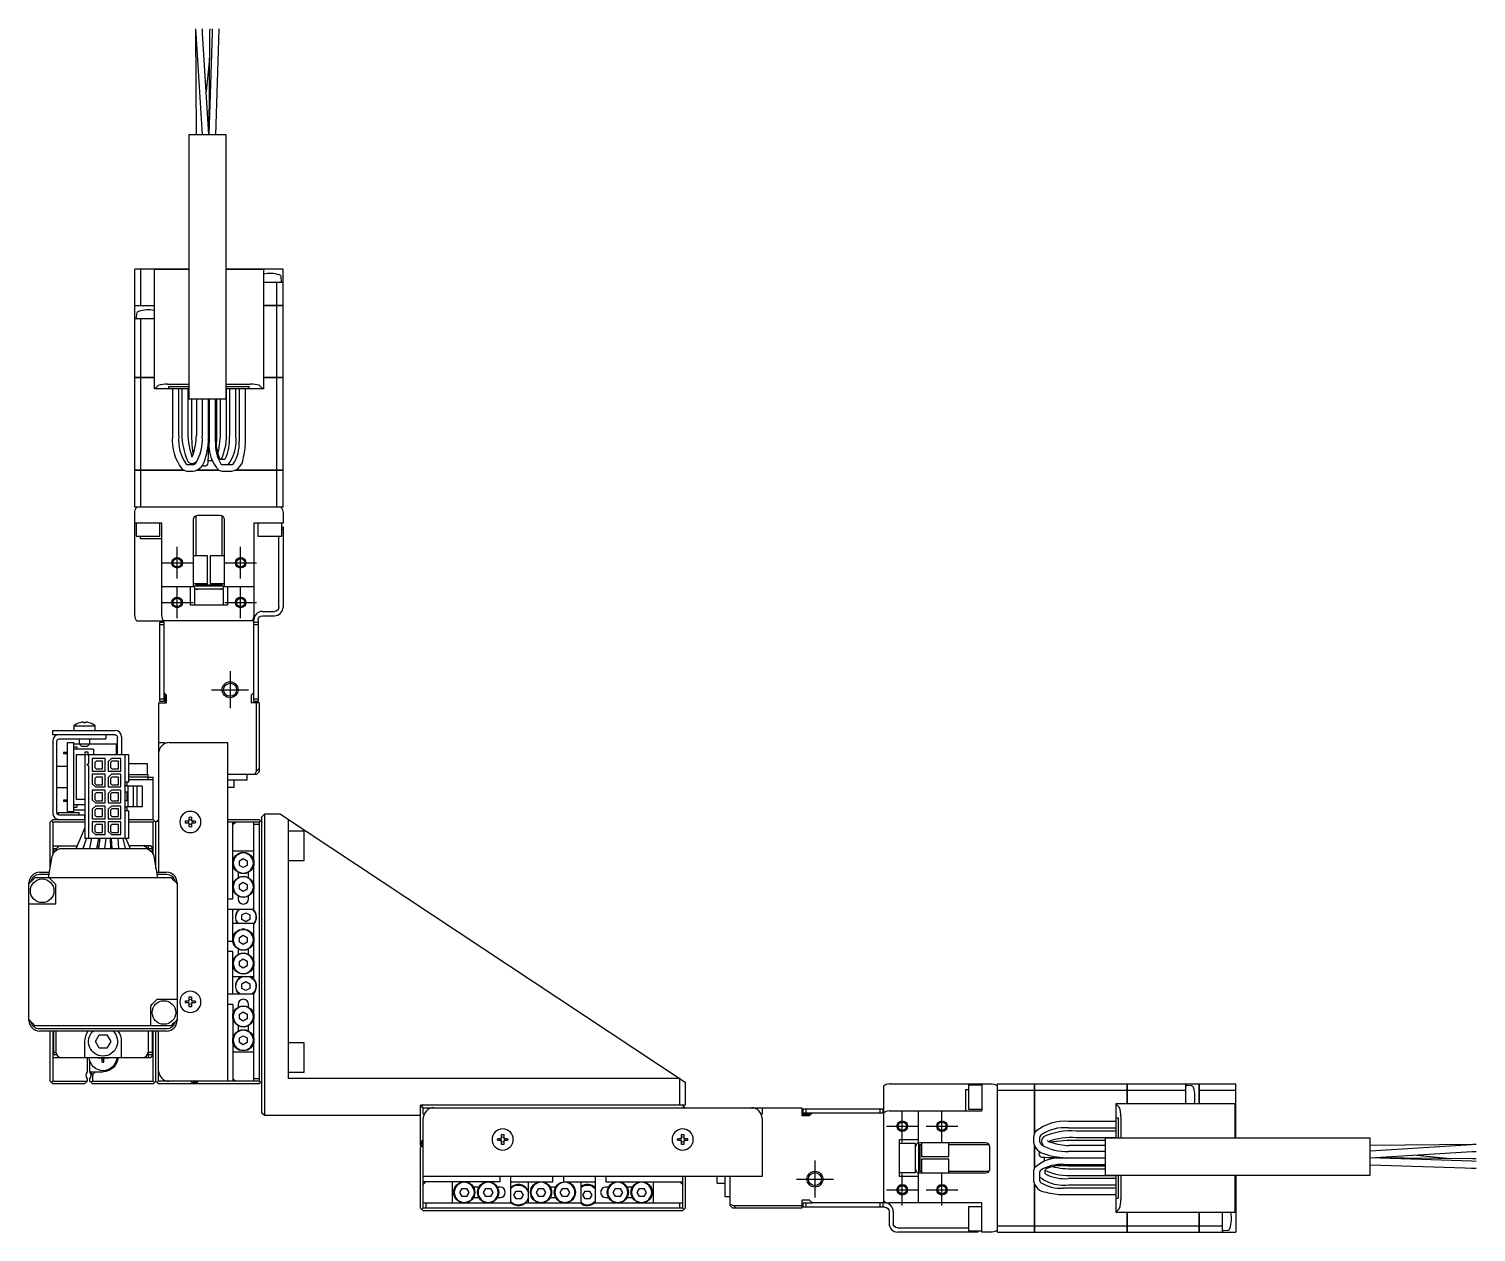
# Model space of a CAD drawing. Extents: x 0 to 1121, y -8 to 892.
# Drawn here: x 0 to 273.4, y 328.4 to 555.8 of the extents above; entities that cross this region are included whole.
import ezdxf

# ---------------------------------------------------------------- set-up
doc = ezdxf.new("R2010")
doc.units = 0
doc.header["$LTSCALE"] = 0.5
doc.linetypes.add('CENTER', pattern=[50.8, 31.75, -6.35, 6.35, -6.35])
for name, color, linetype in [('MSM_CENTER', 1, 'CENTER'), ('MSM_CONTINUOUS', 7, 'CONTINUOUS'), ('MSM_NARROW', 5, 'CONTINUOUS')]:
    doc.layers.add(name, color=color, linetype=linetype)

msp = doc.modelspace()

# ---------------------------------------------------------------- linework, layer by layer
at = {"layer": 'MSM_CENTER'}
for p, q in [((28, 451.95), (28, 457.95)), ((40, 451.95), (40, 457.95)), ((25, 454.95), (31, 454.95)), ((37, 454.95), (43, 454.95)), ((28, 444.45), (28, 450.45)), ((40, 444.45), (40, 450.45)), ((25, 447.45), (31, 447.45)), ((37, 447.45), (43, 447.45)), ((38, 434.45), (38, 427.45)), ((34.5, 430.95), (41.5, 430.95)), ((165, 345.45), (165, 351.45)), ((172.5, 345.45), (172.5, 351.45)), ((162, 348.45), (168, 348.45)), ((169.5, 348.45), (175.5, 348.45)), ((148.5, 341.95), (148.5, 334.95)), ((165, 333.45), (165, 339.45)), ((172.5, 333.45), (172.5, 339.45)), ((145, 338.45), (152, 338.45)), ((162, 336.45), (168, 336.45)), ((169.5, 336.45), (175.5, 336.45))]:
    msp.add_line(p, q, dxfattribs=at)
at = {"layer": 'MSM_CONTINUOUS'}
for p, q in [((31.45, 555.85), (31.45, 555.24)), ((31.45, 555.85), (31.45, 555.52)), ((31.45, 555.52), (31.6, 535.85)), ((31.46, 555.85), (31.5, 554.99)), ((32.8, 555.07), (32.76, 555.85)), ((34, 535.86), (32.8, 555.07)), ((34.14, 555.18), (34, 535.87)), ((34.62, 555.05), (34, 535.85)), ((34.15, 555.85), (34.14, 555.18)), ((34.64, 555.85), (34.62, 555.05)), ((35.3, 535.85), (35.94, 555.73)), ((35.92, 555.01), (35.94, 555.85)), ((35.94, 555.73), (35.95, 555.85)), ((31.5, 554.99), (32.7, 535.85)), ((34.11, 550.33), (33.49, 544)), ((37.23, 535.85), (30.23, 535.85)), ((30.23, 535.85), (30.23, 485.85)), ((37.23, 485.85), (37.23, 535.85)), ((20, 503.56), (20, 510.45)), ((30.23, 510.45), (20, 510.45)), ((21.15, 503.56), (21.15, 510.45)), ((23.7, 487.85), (23.7, 510.35)), ((30.23, 510.35), (23.7, 510.35)), ((48, 510.45), (37.23, 510.45)), ((44.3, 510.35), (37.23, 510.35)), ((44.25, 510.35), (44.25, 510.45)), ((44.3, 510.35), (44.3, 487.85)), ((47.73, 508.16), (47.66, 508.92)), ((48, 503.56), (48, 510.45)), ((48, 507.95), (44.3, 507.95)), ((46.85, 503.56), (46.85, 507.95)), ((20, 503.56), (23.7, 503.56)), ((20, 489.95), (20, 503.55)), ((20, 503.55), (23.7, 503.55)), ((20.01, 503.55), (20.01, 503.56)), ((21.15, 503.55), (21.15, 503.56)), ((44.3, 503.56), (48, 503.56)), ((48, 503.55), (44.3, 503.55)), ((46.84, 503.55), (46.84, 503.56)), ((46.85, 489.95), (46.85, 503.55)), ((47.99, 503.55), (47.99, 503.56)), ((48, 489.95), (48, 503.55)), ((23.7, 501.05), (20, 501.05)), ((20.34, 502.03), (20.27, 501.27)), ((21.15, 489.95), (21.15, 501.05)), ((20, 489.95), (23.7, 489.95)), ((20, 472.45), (20, 489.94)), ((23.7, 489.94), (20, 489.94)), ((20.01, 489.95), (20.01, 489.94)), ((21.15, 489.95), (21.15, 489.94)), ((21.15, 472.45), (21.15, 489.94)), ((44.3, 489.95), (48, 489.95)), ((48, 489.94), (44.3, 489.94)), ((46.84, 489.95), (46.84, 489.94)), ((46.85, 472.45), (46.85, 489.94)), ((47.99, 489.95), (47.99, 489.94)), ((48, 472.45), (48, 489.94)), ((30.23, 487.85), (23.7, 487.85)), ((23.81, 487.85), (24.41, 488.45)), ((26.18, 488.71), (30.23, 488.71)), ((26.4, 488.24), (30.23, 488.24)), ((26.4, 487.85), (26.4, 488.24)), ((27.1, 487.85), (27.1, 478.85)), ((28.3, 478.85), (28.3, 487.85)), ((28.9, 487.85), (28.9, 480.33)), ((30.1, 480.33), (30.1, 487.85)), ((37.23, 488.71), (41.82, 488.71)), ((37.23, 488.24), (41.6, 488.24)), ((44.3, 487.85), (37.23, 487.85)), ((37.3, 479.85), (37.3, 487.85)), ((37.9, 487.85), (37.9, 478.85)), ((39.1, 478.85), (39.1, 487.85)), ((39.7, 487.85), (39.7, 477.85)), ((40.9, 477.85), (40.9, 487.85)), ((41.6, 487.85), (41.6, 488.24)), ((43.59, 488.45), (44.19, 487.85)), ((37.23, 485.85), (30.23, 485.85)), ((30.7, 485.85), (30.7, 480.31)), ((31.65, 485.85), (31.65, 480.4)), ((32.75, 485.85), (32.75, 478.85)), ((33.95, 478.85), (33.95, 485.85)), ((34.05, 485.85), (34.05, 477.85)), ((35.25, 477.85), (35.25, 485.85)), ((35.5, 478.85), (35.5, 485.85)), ((36.1, 485.85), (36.1, 479.85)), ((31.65, 480.43), (31.65, 480.38)), ((35.43, 476.79), (35.5, 478.85)), ((31.02, 473.45), (30.05, 473.45)), ((30.83, 474.97), (30.67, 474.91)), ((31.04, 473.77), (31.08, 473.78)), ((31.08, 473.78), (31.28, 473.86)), ((32.83, 473.41), (33.01, 473.28)), ((33.01, 473.28), (33.21, 473.25)), ((33.87, 474.25), (33.92, 474.25)), ((33.92, 474.25), (34.33, 474.25)), ((34.33, 474.25), (34.36, 474.25)), ((34.36, 474.25), (34.59, 474.3)), ((36.94, 474.45), (36.21, 474.45)), ((38.35, 473.45), (36.6, 473.45)), ((20, 472.45), (29.27, 472.45)), ((20, 465.45), (20, 472.44)), ((29.29, 472.44), (20, 472.44)), ((20.01, 472.45), (20.01, 472.44)), ((21.15, 472.45), (21.15, 472.44)), ((21.15, 465.45), (21.15, 472.44)), ((30.05, 472.25), (31, 472.25)), ((35.9, 472.44), (31.65, 472.44)), ((31.68, 472.45), (35.88, 472.45)), ((36.6, 472.25), (38.35, 472.25)), ((48, 472.44), (38.95, 472.44)), ((38.97, 472.45), (48, 472.45)), ((46.84, 472.45), (46.84, 472.44)), ((46.85, 465.45), (46.85, 472.44)), ((47.99, 472.45), (47.99, 472.44)), ((48, 465.45), (48, 472.44)), ((48, 465.45), (20, 465.45)), ((20, 444.95), (20, 464.45)), ((25.1, 462.45), (20, 462.45)), ((20.25, 462.45), (20.25, 459.95)), ((24.75, 459.95), (24.75, 462.45)), ((25.1, 444.95), (25.1, 462.45)), ((31.1, 450.75), (31.1, 463.15)), ((31.5, 463.84), (31.5, 456.25)), ((31.9, 463.95), (36.1, 463.95)), ((36.5, 456.25), (36.5, 463.84)), ((36.9, 463.15), (36.9, 450.75)), ((42.5, 462.45), (42.5, 444.95)), ((48, 462.45), (42.5, 462.45)), ((43.25, 462.45), (43.25, 459.95)), ((47.75, 459.95), (47.75, 462.45)), ((48, 464.45), (48, 462.45)), ((20.25, 459.95), (24.75, 459.95)), ((21.05, 459.45), (21.05, 459.95)), ((25.1, 459.45), (21.05, 459.45)), ((43.25, 459.95), (47.75, 459.95)), ((47.2, 446.55), (47.2, 459.95)), ((47.75, 461.75), (48, 461.75)), ((48, 461.25), (47.75, 461.25)), ((48, 461.75), (48, 446.55)), ((33.75, 456.25), (31.1, 456.25)), ((33.75, 451.05), (33.75, 456.25)), ((36.9, 456.25), (34.25, 456.25)), ((34.25, 456.25), (34.25, 451.05)), ((25.1, 450.45), (31.13, 450.45)), ((30.5, 446.95), (30.5, 450.45)), ((31.1, 451.05), (33.75, 451.05)), ((36.88, 450.55), (31.12, 450.55)), ((31.13, 450.45), (31.13, 450.54)), ((31.16, 450.45), (31.13, 450.54)), ((36.75, 449.95), (31.25, 449.95)), ((31.25, 449.95), (31.25, 446.95)), ((31.5, 451.05), (31.5, 450.75)), ((31.5, 450.75), (36.5, 450.75)), ((31.5, 450.75), (31.7, 450.55)), ((34.25, 451.05), (36.9, 451.05)), ((36.3, 450.55), (36.5, 450.75)), ((36.5, 450.75), (36.5, 451.05)), ((36.75, 446.95), (36.75, 449.95)), ((36.87, 450.54), (36.85, 450.47)), ((36.87, 450.45), (36.87, 450.54)), ((36.87, 450.45), (42.5, 450.45)), ((37.5, 450.45), (37.5, 446.95)), ((37.5, 446.95), (30.5, 446.95)), ((44.1, 445.75), (46.4, 445.75)), ((20.38, 443.95), (25.48, 443.95)), ((24.7, 443.75), (25.5, 443.75)), ((24.7, 428.75), (24.7, 443.75)), ((25.5, 443.25), (24.7, 443.25)), ((25.5, 443.95), (25.5, 428.75)), ((42.5, 443.95), (25.5, 443.95)), ((42.5, 428.75), (42.5, 444.15)), ((42.5, 443.75), (43.3, 443.75)), ((43.3, 443.25), (42.5, 443.25)), ((43.3, 444.15), (43.3, 428.75)), ((44.1, 444.95), (46.4, 444.95)), ((24.7, 429.25), (25.5, 429.25)), ((25.5, 430.45), (26, 429.95)), ((25.75, 430.2), (25.75, 428.45)), ((26, 428.45), (26, 429.95)), ((42, 429.95), (42.5, 430.45)), ((42, 429.95), (42, 428.45)), ((42.5, 429.25), (43.3, 429.25)), ((24.5, 428.45), (24.5, 396.45)), ((24.5, 428.45), (26, 428.45)), ((25.5, 428.75), (24.7, 428.75)), ((43.5, 428.45), (42, 428.45)), ((43.3, 428.75), (42.5, 428.75)), ((43, 415.56), (43, 428.45)), ((43.5, 428.45), (43.5, 415.45)), ((8.5, 424.15), (12.5, 424.15)), ((8.5, 424.15), (8.5, 423.25)), ((9.61, 424.72), (9.61, 424.72)), ((10.32, 424.72), (10.32, 424.84)), ((10.68, 424.72), (10.32, 424.72)), ((10.68, 424.84), (10.68, 424.72)), ((11.39, 424.72), (11.39, 424.72)), ((12.5, 423.25), (12.5, 424.15)), ((4.5, 422.45), (4.5, 423.25)), ((4.5, 423.25), (16.3, 423.25)), ((16.2, 422.45), (4.5, 422.45)), ((4.5, 421.25), (4.5, 407.65)), ((5.3, 407.65), (5.3, 421.25)), ((5.7, 421.65), (14.5, 421.65)), ((9.5, 421.65), (9.5, 420.75)), ((11.5, 420.75), (11.5, 421.65)), ((14.5, 422.45), (14.5, 421.65)), ((16.7, 418.7), (16.7, 421.95)), ((17.5, 422.05), (17.5, 418.7)), ((6.5, 419.07), (6.5, 418.82)), ((7.3, 419.07), (6.5, 419.07)), ((7.3, 418.82), (6.5, 418.82)), ((7.3, 407.95), (7.3, 420.95)), ((7.3, 420.95), (8.5, 420.95)), ((8.5, 407.95), (8.5, 420.95)), ((8.5, 420.7), (9.55, 420.7)), ((8.5, 420.15), (9.05, 420.15)), ((12.2, 419.7), (8.5, 419.7)), ((9, 418.7), (18.81, 418.7)), ((9, 410.2), (9, 418.7)), ((9.05, 420.15), (9.05, 419.7)), ((9.5, 420.75), (11.5, 420.75)), ((9.5, 420.75), (9.7, 420.55)), ((9.7, 420.55), (10, 420.25)), ((11, 420.25), (10, 420.25)), ((10.53, 418.7), (10.53, 402.85)), ((10.65, 419.2), (11.15, 419.2)), ((10.65, 418.7), (10.65, 419.2)), ((11, 420.25), (11.3, 420.55)), ((11.15, 419.2), (11.15, 418.7)), ((11.24, 418.7), (11.24, 416.92)), ((11.3, 420.55), (11.5, 420.75)), ((11.45, 420.7), (16.5, 420.7)), ((12.2, 419.7), (12.2, 418.7)), ((16.5, 420.7), (16.5, 418.7)), ((18.1, 418.7), (18.1, 402.85)), ((18.81, 418.7), (18.81, 413.5)), ((24.5, 420.95), (25.7, 420.95)), ((26.5, 420.95), (37.5, 420.95)), ((37.5, 420.95), (37.5, 356.95)), ((7.3, 416.45), (5.3, 416.45)), ((11.14, 416.92), (11.24, 416.92)), ((11.24, 416.62), (11.14, 416.62)), ((11.24, 416.62), (11.24, 402.85)), ((11.97, 417.97), (11.97, 415.57)), ((14.37, 417.97), (11.97, 417.97)), ((12.67, 417.45), (12.42, 417.2)), ((12.42, 417.2), (12.42, 416.23)), ((12.42, 416.23), (12.67, 415.98)), ((13.92, 417.45), (12.67, 417.45)), ((12.67, 415.98), (13.92, 415.98)), ((13.92, 415.98), (13.92, 417.45)), ((14.37, 415.57), (14.37, 417.97)), ((15.57, 417.97), (14.97, 417.37)), ((14.97, 417.37), (14.97, 415.57)), ((15.67, 417.45), (15.42, 417.2)), ((15.42, 417.2), (15.42, 416.23)), ((15.42, 416.23), (15.67, 415.98)), ((17.37, 417.97), (15.57, 417.97)), ((16.92, 417.45), (15.67, 417.45)), ((15.67, 415.98), (16.92, 415.98)), ((16.92, 415.98), (16.92, 417.45)), ((17.37, 415.57), (17.37, 417.97)), ((22.4, 416.95), (18.81, 416.95)), ((22.4, 414.95), (22.4, 416.95)), ((43, 415.56), (43.5, 416.06)), ((11.97, 415.57), (14.37, 415.57)), ((11.97, 414.97), (11.97, 413.17)), ((14.37, 414.97), (11.97, 414.97)), ((11.97, 413.17), (12.57, 412.57)), ((12.67, 414.45), (12.42, 414.2)), ((12.42, 414.2), (12.42, 413.23)), ((12.42, 413.23), (12.67, 412.98)), ((13.92, 414.45), (12.67, 414.45)), ((12.67, 412.98), (13.92, 412.98)), ((13.92, 412.98), (13.92, 414.45)), ((14.37, 412.57), (14.37, 414.97)), ((14.97, 415.57), (17.37, 415.57)), ((15.57, 414.97), (14.97, 414.37)), ((14.97, 414.37), (14.97, 412.57)), ((15.67, 414.45), (15.42, 414.2)), ((15.42, 414.2), (15.42, 413.23)), ((15.42, 413.23), (15.67, 412.98)), ((17.37, 414.97), (15.57, 414.97)), ((16.92, 414.45), (15.67, 414.45)), ((15.67, 412.98), (16.92, 412.98)), ((16.92, 412.98), (16.92, 414.45)), ((17.37, 412.57), (17.37, 414.97)), ((18.81, 413.5), (18.1, 413.5)), ((18.5, 413.5), (18.5, 412.7)), ((18.5, 413.45), (18.55, 413.5)), ((18.81, 414.95), (22.5, 414.95)), ((22.5, 414.45), (18.81, 414.45)), ((18.81, 413.76), (19, 413.95)), ((23.5, 413.95), (18.81, 413.95)), ((22.5, 413.95), (22.5, 414.95)), ((22.5, 414.45), (23.5, 414.45)), ((23.5, 406.45), (23.5, 414.45)), ((43, 414.95), (37.5, 414.95)), ((37.5, 413.95), (41.25, 413.95)), ((38.75, 412.45), (38.75, 413.95)), ((41.25, 413.95), (41.25, 414.95)), ((42.69, 414.95), (43, 415.56)), ((43.5, 415.45), (43, 414.95)), ((5.3, 412.45), (7.3, 412.45)), ((10.53, 410.2), (9, 410.2)), ((14.37, 411.97), (11.97, 411.97)), ((11.97, 411.97), (11.97, 410.17)), ((11.97, 410.17), (12.57, 409.57)), ((12.67, 411.45), (12.42, 411.2)), ((12.42, 411.2), (12.42, 410.23)), ((12.42, 410.23), (12.67, 409.98)), ((12.57, 412.57), (14.37, 412.57)), ((13.92, 411.45), (12.67, 411.45)), ((13.92, 409.98), (13.92, 411.45)), ((14.37, 409.57), (14.37, 411.97)), ((14.97, 412.57), (17.37, 412.57)), ((15.57, 411.97), (14.97, 411.37)), ((14.97, 411.37), (14.97, 409.57)), ((15.67, 411.45), (15.42, 411.2)), ((15.42, 411.2), (15.42, 410.23)), ((15.42, 410.23), (15.67, 409.98)), ((17.37, 411.97), (15.57, 411.97)), ((16.92, 411.45), (15.67, 411.45)), ((16.92, 409.98), (16.92, 411.45)), ((17.37, 409.57), (17.37, 411.97)), ((18.66, 411.59), (18.1, 411.59)), ((21.38, 412.7), (18.35, 412.7)), ((18.5, 411.59), (18.5, 409.94)), ((18.66, 412.7), (18.66, 408.84)), ((19.66, 412.7), (19.66, 408.84)), ((20.36, 412.7), (20.36, 408.84)), ((21.38, 412.7), (21.38, 408.84)), ((38.75, 412.45), (37.5, 412.45)), ((5.5, 407.75), (9.5, 407.75)), ((5.5, 407.75), (5.5, 407.3)), ((7.3, 410.07), (6.5, 410.07)), ((6.5, 410.07), (6.5, 409.82)), ((7.3, 409.82), (6.5, 409.82)), ((7.3, 407.95), (8.5, 407.95)), ((10.53, 409.2), (8.5, 409.2)), ((8.5, 408.74), (9.05, 408.74)), ((10.53, 408.2), (8.5, 408.2)), ((9.05, 409.2), (9.05, 408.74)), ((9.5, 407.25), (9.5, 407.75)), ((11.97, 408.37), (12.57, 408.97)), ((11.97, 408.37), (11.97, 406.57)), ((12.67, 408.45), (12.42, 408.2)), ((12.42, 408.2), (12.42, 407.23)), ((12.57, 409.57), (14.37, 409.57)), ((14.37, 408.97), (12.57, 408.97)), ((12.67, 409.98), (13.92, 409.98)), ((13.92, 408.45), (12.67, 408.45)), ((13.92, 406.98), (13.92, 408.45)), ((14.37, 406.57), (14.37, 408.97)), ((14.97, 409.57), (17.37, 409.57)), ((15.57, 408.97), (14.97, 408.37)), ((14.97, 408.37), (14.97, 406.57)), ((15.67, 408.45), (15.42, 408.2)), ((15.42, 408.2), (15.42, 407.23)), ((17.37, 408.97), (15.57, 408.97)), ((15.67, 409.98), (16.92, 409.98)), ((16.92, 408.45), (15.67, 408.45)), ((16.92, 406.98), (16.92, 408.45)), ((17.37, 406.57), (17.37, 408.97)), ((18.66, 409.94), (18.1, 409.94)), ((18.81, 408.04), (18.1, 408.04)), ((21.38, 408.84), (18.35, 408.84)), ((18.5, 408.84), (18.5, 408.04)), ((18.81, 408.04), (18.81, 402.85)), ((44, 406.95), (44.5, 407.45)), ((44.5, 407.45), (44.5, 350.45)), ((47.5, 407.45), (44.5, 407.45)), ((47.5, 407.45), (124, 356.81)), ((4, 405.95), (4.5, 406.45)), ((4, 397.15), (4, 405.95)), ((4.25, 406.2), (4.5, 405.95)), ((4.5, 406.45), (10.5, 406.45)), ((10.53, 405.95), (4.5, 405.95)), ((4.5, 405.95), (4.5, 399.79)), ((10.5, 407.25), (5.7, 407.25)), ((8.9, 400.95), (10.53, 404.8)), ((10.5, 407.25), (10.5, 406.45)), ((10.5, 406.45), (10.53, 406.42)), ((11.97, 406.57), (14.37, 406.57)), ((14.37, 405.97), (11.97, 405.97)), ((11.97, 405.97), (11.97, 404.17)), ((12.42, 407.23), (12.67, 406.98)), ((12.67, 405.45), (12.42, 405.2)), ((12.42, 405.2), (12.42, 404.23)), ((12.67, 406.98), (13.92, 406.98)), ((13.92, 405.45), (12.67, 405.45)), ((13.92, 403.98), (13.92, 405.45)), ((14.37, 403.57), (14.37, 405.97)), ((14.97, 406.57), (17.37, 406.57)), ((14.97, 405.97), (14.97, 404.17)), ((17.37, 405.97), (14.97, 405.97)), ((15.42, 407.23), (15.67, 406.98)), ((15.67, 405.45), (15.42, 405.2)), ((15.42, 405.2), (15.42, 404.23)), ((15.67, 406.98), (16.92, 406.98)), ((16.92, 405.45), (15.67, 405.45)), ((16.92, 403.98), (16.92, 405.45)), ((17.37, 403.57), (17.37, 405.97)), ((18.81, 406.45), (23.5, 406.45)), ((23.5, 405.95), (18.81, 405.95)), ((24, 405.95), (23.5, 406.45)), ((23.5, 405.95), (23.75, 406.2)), ((23.5, 399.79), (23.5, 405.95)), ((24.25, 406.2), (24, 405.95)), ((24, 397.15), (24, 405.95)), ((24.5, 406.45), (24.25, 406.2)), ((24.5, 405.95), (24.25, 406.2)), ((29.57, 406.15), (30.3, 406.15)), ((30.3, 405.75), (29.57, 405.75)), ((30.3, 406.15), (30.3, 406.88)), ((30.3, 405.02), (30.3, 405.75)), ((30.7, 406.88), (30.7, 406.15)), ((30.7, 406.15), (31.43, 406.15)), ((31.43, 405.75), (30.7, 405.75)), ((30.7, 405.75), (30.7, 405.02)), ((37.5, 406.45), (43.5, 406.45)), ((43.5, 405.95), (37.5, 405.95)), ((38.5, 405.45), (39, 405.95)), ((38.5, 391.45), (38.5, 405.95)), ((42.5, 389.27), (42.5, 405.95)), ((43.5, 405.45), (42.5, 405.45)), ((44, 405.95), (43.5, 406.45)), ((43.5, 405.95), (43.75, 406.2)), ((43.5, 405.95), (43.5, 356.95)), ((44, 350.95), (44, 406.95)), ((49, 406.45), (49, 357.45)), ((10.27, 400.95), (10.88, 402.85)), ((18.81, 402.85), (10.53, 402.85)), ((11.52, 400.95), (11.89, 402.87)), ((11.97, 404.17), (12.57, 403.57)), ((12.42, 404.23), (12.67, 403.98)), ((12.57, 403.57), (14.37, 403.57)), ((12.67, 403.98), (13.92, 403.98)), ((13.11, 402.85), (12.74, 400.95)), ((13.4, 402.85), (13.12, 400.95)), ((14.34, 400.95), (14.61, 402.85)), ((15.57, 403.57), (14.97, 404.17)), ((15.37, 402.85), (15.41, 400.95)), ((15.42, 404.23), (15.67, 403.98)), ((15.57, 403.57), (17.37, 403.57)), ((15.73, 400.95), (15.57, 402.85)), ((15.67, 403.98), (16.92, 403.98)), ((16.78, 402.85), (16.94, 400.95)), ((17.75, 402.85), (18.17, 400.95)), ((18.3, 402.85), (19.1, 400.95)), ((52, 404.2), (49, 404.2)), ((52, 398.7), (52, 404.2)), ((3.7, 395.45), (4.41, 399.46)), ((4.5, 401.45), (9.11, 401.45)), ((4.7, 400.17), (4.7, 400.95)), ((4.7, 400.95), (5.23, 400.95)), ((4.94, 400.45), (4.7, 400.45)), ((5.5, 401.45), (5.5, 401.25)), ((6.18, 400.95), (21.82, 400.95)), ((10.21, 400.96), (10.47, 401.58)), ((10.43, 401.45), (10.41, 401.45)), ((12.84, 401.45), (13.2, 401.45)), ((13, 401.49), (13.2, 401.49)), ((13, 401.49), (13, 401.45)), ((15.4, 401.45), (15.69, 401.45)), ((23, 401.45), (18.89, 401.45)), ((22.5, 401.45), (22.5, 400.81)), ((22.5, 400.95), (23.3, 400.95)), ((23.5, 400.95), (23, 401.45)), ((23.3, 400.45), (23.06, 400.45)), ((23.3, 400.95), (23.3, 400.17)), ((23.59, 399.46), (24.3, 395.45)), ((42.5, 400.45), (38.5, 400.45)), ((2, 396.45), (3.88, 396.45)), ((24.12, 396.45), (26, 396.45)), ((39.5, 396.47), (39.5, 395.43)), ((39.75, 398.63), (40.5, 399.06)), ((39.75, 397.76), (39.75, 398.63)), ((40.5, 397.33), (39.75, 397.76)), ((40.5, 399.06), (41.25, 398.63)), ((41.25, 397.76), (40.5, 397.33)), ((41.25, 398.63), (41.25, 397.76)), ((41.5, 395.43), (41.5, 396.47)), ((49, 398.7), (52, 398.7)), ((0, 368.45), (0, 394.45)), ((1.15, 395.45), (26.85, 395.45)), ((2, 396.07), (3.81, 396.07)), ((5, 394.2), (5, 390.45)), ((24.19, 396.07), (26, 396.07)), ((28, 394.45), (28, 368.45)), ((39.75, 394.13), (40.5, 394.56)), ((39.75, 393.26), (39.75, 394.13)), ((40.5, 394.56), (41.25, 394.13)), ((41.25, 394.13), (41.25, 393.26)), ((37.5, 391.45), (38.5, 391.45)), ((39.5, 391.97), (39.5, 391.45)), ((40.5, 392.83), (39.75, 393.26)), ((41.25, 393.26), (40.5, 392.83)), ((41.5, 391.45), (41.5, 391.97)), ((5, 390.45), (0, 390.45)), ((37.5, 389.45), (42.5, 389.45)), ((38.5, 383.45), (38.5, 389.45)), ((40.25, 388.38), (41, 388.81)), ((40.25, 387.51), (40.25, 388.38)), ((41, 388.81), (41.75, 388.38)), ((41.75, 388.38), (41.75, 387.51)), ((42.5, 386.75), (38.5, 386.75)), ((41, 387.08), (40.25, 387.51)), ((41.75, 387.51), (41, 387.08)), ((42.5, 376.27), (42.5, 386.75)), ((37.5, 383.45), (38.5, 383.45)), ((39.75, 384.13), (40.5, 384.56)), ((39.75, 383.26), (39.75, 384.13)), ((40.5, 382.83), (39.75, 383.26)), ((40.5, 384.56), (41.25, 384.13)), ((41.25, 383.26), (40.5, 382.83)), ((41.25, 384.13), (41.25, 383.26)), ((38.5, 381.45), (37.5, 381.45)), ((38.5, 373.45), (38.5, 381.45)), ((39.5, 381.97), (39.5, 380.93)), ((39.75, 379.63), (40.5, 380.06)), ((40.5, 380.06), (41.25, 379.63)), ((41.5, 380.93), (41.5, 381.97)), ((39.75, 378.76), (39.75, 379.63)), ((40.5, 378.33), (39.75, 378.76)), ((41.25, 378.76), (40.5, 378.33)), ((41.25, 379.63), (41.25, 378.76)), ((38.5, 376.75), (42.5, 376.75)), ((40.25, 375.38), (41, 375.81)), ((40.25, 374.51), (40.25, 375.38)), ((41, 375.81), (41.75, 375.38)), ((41.75, 375.38), (41.75, 374.51)), ((24.25, 372.45), (28, 372.45)), ((29.57, 372.15), (30.3, 372.15)), ((30.3, 372.15), (30.3, 372.88)), ((30.7, 372.88), (30.7, 372.15)), ((30.7, 372.15), (31.43, 372.15)), ((37.5, 373.45), (42.5, 373.45)), ((41, 374.08), (40.25, 374.51)), ((41.75, 374.51), (41, 374.08)), ((42.5, 356.95), (42.5, 373.62)), ((23, 367.45), (23, 371.2)), ((30.3, 371.75), (29.57, 371.75)), ((30.3, 371.02), (30.3, 371.75)), ((30.7, 371.75), (30.7, 371.02)), ((31.43, 371.75), (30.7, 371.75)), ((38.5, 371.45), (37.5, 371.45)), ((38.5, 371.45), (38.5, 356.95)), ((39.5, 371.45), (39.5, 370.93)), ((39.75, 369.63), (40.5, 370.06)), ((39.75, 368.76), (39.75, 369.63)), ((40.5, 370.06), (41.25, 369.63)), ((41.25, 369.63), (41.25, 368.76)), ((41.5, 370.93), (41.5, 371.45)), ((26.85, 367.45), (1.15, 367.45)), ((26, 366.83), (2, 366.83)), ((26, 366.45), (2, 366.45)), ((4, 356.95), (4, 366.45)), ((4.5, 366.45), (4.5, 356.95)), ((4.7, 361.95), (4.7, 366.45)), ((5.1, 366.45), (5.1, 362.45)), ((22.5, 366.45), (22.5, 362.45)), ((23.3, 366.45), (23.3, 361.95)), ((23.5, 356.95), (23.5, 366.45)), ((24, 356.95), (24, 366.45)), ((24.5, 356.95), (24.5, 366.45)), ((39.5, 367.47), (39.5, 366.43)), ((40.5, 368.33), (39.75, 368.76)), ((41.25, 368.76), (40.5, 368.33)), ((41.5, 366.43), (41.5, 367.47)), ((10.5, 364.45), (10.5, 361.45)), ((12.56, 364.45), (13.28, 365.7)), ((13.28, 363.2), (12.56, 364.45)), ((13.28, 365.7), (14.72, 365.7)), ((14.72, 365.7), (15.44, 364.45)), ((15.44, 364.45), (14.72, 363.2)), ((17.5, 361.45), (17.5, 364.45)), ((39.75, 365.13), (40.5, 365.56)), ((39.75, 364.26), (39.75, 365.13)), ((40.5, 363.83), (39.75, 364.26)), ((40.5, 365.56), (41.25, 365.13)), ((41.25, 364.26), (40.5, 363.83)), ((41.25, 365.13), (41.25, 364.26)), ((52, 364.2), (49, 364.2)), ((52, 358.7), (52, 364.2)), ((4.5, 361.45), (23, 361.45)), ((4.7, 362.45), (5.1, 362.45)), ((5.23, 361.95), (4.7, 361.95)), ((5.5, 361.65), (5.5, 361.45)), ((11, 361.45), (11, 358.71)), ((13, 361.45), (13, 361.4)), ((13, 361.4), (13.8, 361.4)), ((14.72, 363.2), (13.28, 363.2)), ((13.53, 361.4), (13.54, 361.45)), ((13.86, 360.55), (13.86, 361.34)), ((13.86, 361.08), (14.15, 361.08)), ((14.15, 360.55), (14.15, 361.34)), ((14.21, 361.4), (15, 361.4)), ((14.47, 361.4), (14.46, 361.45)), ((15, 361.45), (15, 361.4)), ((22.5, 362.45), (23.3, 362.45)), ((22.5, 362.45), (22.5, 361.45)), ((23.3, 361.95), (22.5, 361.95)), ((23, 361.45), (23.5, 361.95)), ((42.5, 362.45), (38.5, 362.45)), ((11.5, 358.71), (11.5, 360.83)), ((11.5, 358.75), (14, 358.75)), ((11.58, 358.75), (12, 358.15)), ((12, 358.15), (12.6, 358.75)), ((13.86, 360.55), (14.15, 360.55)), ((49, 358.7), (52, 358.7)), ((4.25, 356.7), (4, 356.95)), ((4.5, 356.95), (4.25, 356.7)), ((4.5, 356.45), (4.25, 356.7)), ((4.5, 356.95), (11, 356.95)), ((10.5, 356.45), (4.5, 356.45)), ((11, 356.95), (10.5, 356.45)), ((11, 357.39), (11, 356.95)), ((11.5, 356.95), (11.5, 357.39)), ((11.75, 356.7), (11.5, 356.95)), ((12, 356.95), (11.75, 356.7)), ((11.75, 356.7), (12, 356.45)), ((12, 358.15), (12, 356.95)), ((12, 356.95), (23.5, 356.95)), ((23.5, 356.45), (12, 356.45)), ((23.75, 356.7), (23.5, 356.95)), ((23.5, 356.45), (24, 356.95)), ((24, 356.95), (24.25, 356.7)), ((24.25, 356.7), (24.5, 356.95)), ((24.25, 356.7), (24.5, 356.45)), ((43.5, 356.95), (24.5, 356.95)), ((31.7, 356.45), (24.5, 356.45)), ((30.5, 356.95), (31, 356.45)), ((31, 356.95), (31, 356.45)), ((31.2, 356.45), (31.2, 356.95)), ((31.4, 356.95), (31.4, 356.85)), ((31.5, 356.95), (32, 356.45)), ((31.8, 356.55), (31.7, 356.45)), ((31.9, 356.55), (31.7, 356.55)), ((32, 356.95), (31.75, 356.7)), ((43.5, 356.45), (32, 356.45)), ((39, 356.95), (38.5, 357.45)), ((42.5, 357.45), (43.5, 357.45)), ((43.75, 356.7), (43.5, 356.95)), ((43.5, 356.45), (44, 356.95)), ((123.04, 357.45), (49, 357.45)), ((123, 352.45), (123, 357.45)), ((124, 356.81), (124, 352.45)), ((161.5, 350.97), (161.5, 356.07)), ((162.5, 356.45), (182, 356.45)), ((177.5, 356.2), (177.5, 351.7)), ((180, 356.2), (177.5, 356.2)), ((180, 356.45), (180, 351.35)), ((183, 356.45), (189.99, 356.45)), ((183, 328.45), (183, 356.45)), ((189.99, 347.16), (189.99, 356.45)), ((190, 356.44), (189.99, 356.44)), ((190, 356.45), (207.49, 356.45)), ((190, 356.45), (190, 347.17)), ((207.49, 352.75), (207.49, 356.45)), ((207.5, 356.44), (207.49, 356.44)), ((207.5, 356.45), (207.5, 352.75)), ((207.5, 356.45), (221.1, 356.45)), ((218.6, 352.75), (218.6, 356.45)), ((219.59, 356.11), (218.82, 356.18)), ((221.1, 352.75), (221.1, 356.45)), ((221.1, 356.44), (221.11, 356.44)), ((221.11, 356.45), (221.11, 352.75)), ((221.11, 356.45), (228, 356.45)), ((228, 346.21), (228, 356.45)), ((177, 355.39), (177.5, 355.39)), ((177, 351.35), (177, 355.39)), ((183, 355.29), (189.99, 355.29)), ((190, 355.3), (189.99, 355.3)), ((190, 355.29), (207.49, 355.29)), ((205.4, 352.75), (227.9, 352.75)), ((205.4, 346.21), (205.4, 352.75)), ((207.5, 355.3), (207.49, 355.3)), ((207.5, 355.29), (218.6, 355.29)), ((221.1, 355.3), (221.11, 355.3)), ((221.11, 355.29), (228, 355.29)), ((227.9, 346.21), (227.9, 352.75)), ((44.5, 350.45), (44, 350.95)), ((74, 350.45), (44.5, 350.45)), ((74, 344.75), (74, 352.45)), ((124, 352.45), (74, 352.45)), ((74.25, 352.2), (74, 351.95)), ((74.5, 352.45), (74.25, 352.2)), ((74.25, 352.2), (74.5, 351.95)), ((74.5, 351.95), (146, 351.95)), ((74.5, 350.75), (74.5, 351.95)), ((124, 351.95), (123.5, 352.45)), ((123.5, 351.95), (123.75, 352.2)), ((138.5, 351.95), (138.5, 350.75)), ((146, 351.95), (146, 350.45)), ((147.75, 350.7), (146, 350.7)), ((146, 350.45), (147.5, 350.45)), ((146.3, 350.95), (146.3, 351.75)), ((146.3, 351.75), (161.3, 351.75)), ((161.5, 350.95), (146.3, 350.95)), ((146.8, 351.75), (146.8, 350.95)), ((148, 350.95), (147.5, 350.45)), ((160.8, 350.95), (160.8, 351.75)), ((161.3, 351.75), (161.3, 350.95)), ((161.5, 333.95), (161.5, 350.95)), ((162.5, 351.35), (180, 351.35)), ((168, 351.35), (168, 345.32)), ((177.5, 351.7), (180, 351.7)), ((205.4, 352.64), (206, 352.04)), ((205.4, 350.05), (205.79, 350.05)), ((205.79, 350.05), (205.79, 346.21)), ((206.26, 350.27), (206.26, 346.21)), ((74.5, 332.95), (74.5, 349.95)), ((138.5, 349.95), (138.5, 338.95)), ((205.4, 349.35), (196.4, 349.35)), ((196.4, 348.15), (205.4, 348.15)), ((205.4, 347.55), (197.88, 347.55)), ((74.5, 345.95), (74, 345.45)), ((74.5, 345.45), (74, 345.45)), ((74, 345.25), (74.5, 345.25)), ((74.1, 344.65), (74, 344.75)), ((74.25, 344.7), (74, 344.45)), ((74.1, 344.55), (74.1, 344.75)), ((74.5, 344.95), (74.25, 344.7)), ((74.5, 344.45), (74.25, 344.7)), ((74.5, 345.05), (74.4, 345.05)), ((88.57, 346.15), (89.3, 346.15)), ((89.3, 345.75), (88.57, 345.75)), ((89.3, 346.15), (89.3, 346.88)), ((89.3, 345.02), (89.3, 345.75)), ((89.7, 346.88), (89.7, 346.15)), ((89.7, 346.15), (90.43, 346.15)), ((89.7, 345.75), (89.7, 345.02)), ((90.43, 345.75), (89.7, 345.75)), ((122.57, 346.15), (123.3, 346.15)), ((123.3, 345.75), (122.57, 345.75)), ((123.3, 346.15), (123.3, 346.88)), ((123.3, 345.02), (123.3, 345.75)), ((123.7, 346.88), (123.7, 346.15)), ((123.7, 346.15), (124.43, 346.15)), ((123.7, 345.75), (123.7, 345.02)), ((124.43, 345.75), (123.7, 345.75)), ((164.5, 345.95), (168, 345.95)), ((164.5, 338.95), (164.5, 345.95)), ((167.5, 345.2), (164.5, 345.2)), ((167.5, 339.7), (167.5, 345.2)), ((168, 345.32), (168.09, 345.32)), ((168.01, 345.29), (168.09, 345.32)), ((168.1, 339.57), (168.1, 345.32)), ((168.3, 344.95), (168.1, 344.75)), ((168.3, 345.35), (180.7, 345.35)), ((168.3, 344.95), (168.3, 339.95)), ((168.6, 344.95), (168.3, 344.95)), ((168.6, 345.35), (168.6, 342.7)), ((173.8, 342.7), (173.8, 345.35)), ((181.39, 344.95), (173.8, 344.95)), ((181.5, 344.55), (181.5, 340.35)), ((189.8, 346.4), (189.8, 345.44)), ((189.99, 340.55), (189.99, 344.8)), ((190, 344.77), (190, 340.57)), ((191, 345.43), (191, 346.4)), ((191.32, 345.41), (191.34, 345.37)), ((191.34, 345.37), (191.41, 345.17)), ((192.52, 345.62), (192.46, 345.78)), ((203.4, 345.75), (197.86, 345.75)), ((197.88, 346.35), (205.4, 346.35)), ((197.98, 344.79), (197.94, 344.79)), ((203.4, 344.79), (197.95, 344.79)), ((203.4, 339.21), (203.4, 346.21)), ((253.4, 346.21), (203.4, 346.21)), ((253.4, 339.21), (253.4, 346.21)), ((273.07, 345), (253.4, 344.84)), ((272.54, 344.95), (253.4, 343.75)), ((273.4, 344.99), (272.54, 344.95)), ((273.4, 345), (272.79, 344.99)), ((273.4, 345), (273.07, 345)), ((74, 332.95), (74, 344.45)), ((168.6, 342.7), (173.8, 342.7)), ((168.6, 342.2), (168.6, 339.55)), ((173.8, 342.2), (168.6, 342.2)), ((173.8, 339.55), (173.8, 342.2)), ((190.84, 343.44), (190.8, 343.24)), ((190.96, 343.62), (190.84, 343.44)), ((191.8, 342.58), (191.8, 342.52)), ((191.8, 342.52), (191.8, 342.12)), ((191.8, 342.12), (191.8, 342.09)), ((191.8, 342.09), (191.85, 341.86)), ((203.4, 342.4), (195.4, 342.4)), ((203.4, 343.7), (196.4, 343.7)), ((196.4, 342.5), (203.4, 342.5)), ((272.61, 341.83), (253.4, 342.45)), ((253.42, 342.45), (272.62, 343.65)), ((272.73, 342.3), (253.42, 342.45)), ((267.88, 342.34), (261.55, 342.96)), ((273.4, 341.81), (272.61, 341.83)), ((272.62, 343.65), (273.4, 343.69)), ((273.4, 342.3), (272.73, 342.3)), ((164.5, 339.7), (167.5, 339.7)), ((168, 339.58), (168, 333.95)), ((168, 339.58), (168.09, 339.58)), ((168.09, 339.58), (168.01, 339.6)), ((168.1, 340.15), (168.3, 339.95)), ((168.3, 339.95), (168.6, 339.95)), ((180.7, 339.55), (168.3, 339.55)), ((173.8, 339.95), (181.39, 339.95)), ((189.8, 339.84), (189.8, 338.1)), ((191, 338.1), (191, 339.84)), ((192, 339.5), (192, 340.24)), ((194.34, 341.02), (196.4, 340.95)), ((195.4, 341.2), (203.4, 341.2)), ((196.4, 340.95), (203.4, 340.95)), ((203.4, 340.35), (197.4, 340.35)), ((197.4, 339.15), (205.4, 339.15)), ((203.4, 339.21), (253.4, 339.21)), ((205.4, 332.15), (205.4, 339.21)), ((205.79, 339.21), (205.79, 334.85)), ((206.26, 339.21), (206.26, 334.63)), ((227.9, 332.15), (227.9, 339.21)), ((228, 339.21), (228, 328.45)), ((253.4, 341.15), (273.28, 340.5)), ((272.56, 340.53), (273.4, 340.51)), ((273.28, 340.5), (273.4, 340.5)), ((138.5, 338.95), (74.5, 338.95)), ((74.5, 337.45), (75, 337.95)), ((89, 337.95), (74.5, 337.95)), ((80, 333.95), (80, 337.95)), ((81.38, 335.95), (81.82, 336.7)), ((81.82, 336.7), (82.68, 336.7)), ((82.68, 336.7), (83.12, 335.95)), ((85.02, 336.95), (83.98, 336.95)), ((85.88, 335.95), (86.32, 336.7)), ((86.32, 336.7), (87.18, 336.7)), ((87.18, 336.7), (87.62, 335.95)), ((89, 336.95), (88.48, 336.95)), ((89, 337.95), (89, 338.95)), ((91, 338.95), (91, 333.95)), ((91, 337.95), (99, 337.95)), ((94.3, 337.95), (94.3, 333.95)), ((95.88, 335.95), (96.32, 336.7)), ((96.32, 336.7), (97.18, 336.7)), ((97.18, 336.7), (97.62, 335.95)), ((99.52, 336.95), (98.48, 336.95)), ((99, 337.95), (99, 338.95)), ((100.38, 335.95), (100.82, 336.7)), ((100.82, 336.7), (101.68, 336.7)), ((101, 338.95), (101, 337.95)), ((101, 337.95), (107, 337.95)), ((101.68, 336.7), (102.12, 335.95)), ((104.3, 333.95), (104.3, 337.95)), ((107, 338.95), (107, 333.95)), ((109, 338.95), (109, 337.95)), ((109, 337.95), (123.5, 337.95)), ((109.52, 336.95), (109, 336.95)), ((110.38, 335.95), (110.82, 336.7)), ((110.82, 336.7), (111.68, 336.7)), ((111.68, 336.7), (112.12, 335.95)), ((114.02, 336.95), (112.98, 336.95)), ((114.88, 335.95), (115.32, 336.7)), ((115.32, 336.7), (116.18, 336.7)), ((116.18, 336.7), (116.62, 335.95)), ((118, 333.95), (118, 337.95)), ((123, 337.95), (123.5, 337.45)), ((123.5, 338.95), (123.5, 332.95)), ((124, 338.95), (124, 332.95)), ((130, 337.7), (130, 338.95)), ((130, 337.7), (131.5, 337.7)), ((131.5, 338.95), (131.5, 335.2)), ((132.5, 333.45), (132.5, 338.95)), ((168, 338.95), (164.5, 338.95)), ((189.99, 328.45), (189.99, 337.5)), ((190, 337.48), (190, 328.45)), ((205.4, 336.75), (195.4, 336.75)), ((205.4, 338.55), (196.4, 338.55)), ((196.4, 337.35), (205.4, 337.35)), ((74.5, 333.95), (91.18, 333.95)), ((75, 333.95), (75, 332.95)), ((81.82, 335.2), (81.38, 335.95)), ((82.68, 335.2), (81.82, 335.2)), ((83.12, 335.95), (82.68, 335.2)), ((83.98, 334.95), (85.02, 334.95)), ((86.32, 335.2), (85.88, 335.95)), ((87.18, 335.2), (86.32, 335.2)), ((87.62, 335.95), (87.18, 335.2)), ((88.48, 334.95), (89, 334.95)), ((91.63, 335.45), (92.07, 336.2)), ((92.07, 334.7), (91.63, 335.45)), ((92.07, 336.2), (92.93, 336.2)), ((92.93, 334.7), (92.07, 334.7)), ((92.93, 336.2), (93.37, 335.45)), ((93.37, 335.45), (92.93, 334.7)), ((93.82, 333.95), (104.3, 333.95)), ((96.32, 335.2), (95.88, 335.95)), ((97.18, 335.2), (96.32, 335.2)), ((97.62, 335.95), (97.18, 335.2)), ((98.48, 334.95), (99.52, 334.95)), ((100.82, 335.2), (100.38, 335.95)), ((101.68, 335.2), (100.82, 335.2)), ((102.12, 335.95), (101.68, 335.2)), ((104.63, 335.45), (105.07, 336.2)), ((105.07, 334.7), (104.63, 335.45)), ((105.07, 336.2), (105.93, 336.2)), ((105.93, 334.7), (105.07, 334.7)), ((105.93, 336.2), (106.37, 335.45)), ((106.37, 335.45), (105.93, 334.7)), ((106.82, 333.95), (123.5, 333.95)), ((109, 334.95), (109.52, 334.95)), ((110.82, 335.2), (110.38, 335.95)), ((111.68, 335.2), (110.82, 335.2)), ((112.12, 335.95), (111.68, 335.2)), ((112.98, 334.95), (114.02, 334.95)), ((115.32, 335.2), (114.88, 335.95)), ((116.18, 335.2), (115.32, 335.2)), ((116.62, 335.95), (116.18, 335.2)), ((123, 332.95), (123, 333.95)), ((131.5, 335.2), (132.5, 335.2)), ((132.5, 333.75), (133.11, 333.45)), ((147.5, 334.45), (146, 334.45)), ((146, 334.45), (146, 332.95)), ((146.3, 333.15), (146.3, 333.95)), ((146.3, 333.95), (148, 333.95)), ((146.8, 333.95), (146.8, 333.15)), ((147.5, 334.45), (148, 333.95)), ((161.7, 333.95), (148, 333.95)), ((160.8, 333.15), (160.8, 333.95)), ((161.3, 333.95), (161.3, 333.15)), ((180, 333.95), (162.5, 333.95)), ((180, 328.45), (180, 333.95)), ((195.4, 335.55), (205.4, 335.55)), ((205.4, 334.85), (205.79, 334.85)), ((74, 332.95), (74.25, 332.7)), ((74.25, 332.7), (74.5, 332.95)), ((74.25, 332.7), (74.5, 332.45)), ((123.5, 332.95), (74.5, 332.95)), ((123.5, 332.45), (74.5, 332.45)), ((123.5, 332.95), (123.75, 332.7)), ((123.5, 332.45), (124, 332.95)), ((133, 332.95), (132.5, 333.45)), ((146, 332.95), (133, 332.95)), ((133.11, 333.45), (146, 333.45)), ((133.11, 333.45), (133.61, 332.95)), ((161.7, 333.15), (146.3, 333.15)), ((162.5, 332.35), (162.5, 330.05)), ((163.3, 332.35), (163.3, 330.05)), ((177.5, 333.2), (177.5, 328.7)), ((180, 333.2), (177.5, 333.2)), ((206, 332.86), (205.4, 332.25)), ((227.9, 332.15), (205.4, 332.15)), ((207.49, 328.45), (207.49, 332.15)), ((207.5, 332.15), (207.5, 328.45)), ((221.1, 328.45), (221.1, 332.15)), ((221.11, 332.15), (221.11, 328.45)), ((225.5, 328.45), (225.5, 332.15)), ((227.9, 332.2), (228, 332.2)), ((164.1, 329.25), (177.5, 329.25)), ((179.3, 328.45), (164.1, 328.45)), ((177.5, 328.7), (180, 328.7)), ((178.8, 328.45), (178.8, 328.7)), ((179.3, 328.7), (179.3, 328.45)), ((182, 328.45), (180, 328.45)), ((183, 329.6), (189.99, 329.6)), ((183, 328.45), (189.99, 328.45)), ((190, 329.61), (189.99, 329.61)), ((190, 328.46), (189.99, 328.46)), ((190, 329.6), (207.49, 329.6)), ((190, 328.45), (207.49, 328.45)), ((207.5, 329.61), (207.49, 329.61)), ((207.5, 328.46), (207.49, 328.46)), ((207.5, 329.6), (221.1, 329.6)), ((207.5, 328.45), (221.1, 328.45)), ((221.1, 329.61), (221.11, 329.61)), ((221.1, 328.46), (221.11, 328.46)), ((221.11, 329.6), (225.5, 329.6)), ((221.11, 328.45), (228, 328.45)), ((225.71, 328.72), (226.48, 328.78))]:
    msp.add_line(p, q, dxfattribs=at)
for centre, radius in [((28, 454.95), 0.783), ((40, 454.95), 0.783), ((28, 447.45), 0.783), ((40, 447.45), 0.783), ((38, 430.95), 1.23), ((40.5, 398.2), 2), ((2.5, 392.95), 2.23), ((40.5, 393.7), 2), ((40.5, 383.7), 2), ((40.5, 379.2), 2), ((25.5, 369.95), 2.23), ((40.5, 369.2), 2), ((40.5, 364.7), 2), ((165, 348.45), 0.783), ((172.5, 348.45), 0.783), ((148.5, 338.45), 1.23), ((82.25, 335.95), 2), ((86.75, 335.95), 2), ((96.75, 335.95), 2), ((101.25, 335.95), 2), ((111.25, 335.95), 2), ((115.75, 335.95), 2), ((165, 336.45), 0.783), ((172.5, 336.45), 0.783)]:
    msp.add_circle(centre, radius, dxfattribs=at)
at = {"layer": 'MSM_CONTINUOUS', "extrusion": (0, 0, -1)}
for centre, radius in [((-30.5, 405.95), 2), ((-40.5, 398.2), 1.9), ((-40.5, 393.7), 1.9), ((-40.5, 383.7), 1.9), ((-40.5, 379.2), 1.9), ((-30.5, 371.95), 2), ((-40.5, 369.2), 1.9), ((-40.5, 364.7), 1.9), ((-89.5, 345.95), 2), ((-123.5, 345.95), 2), ((-82.25, 335.95), 1.9), ((-86.75, 335.95), 1.9), ((-96.75, 335.95), 1.9), ((-101.25, 335.95), 1.9), ((-111.25, 335.95), 1.9), ((-115.75, 335.95), 1.9)]:
    msp.add_circle(centre, radius, dxfattribs=at)
at = {"layer": 'MSM_CONTINUOUS'}
for centre, radius, start, end in [((45.5, 503.64), 6, 72.3708, 101.5369), ((47.17, 508.88), 0.5, 5, 72.3708), ((47.53, 508.14), 0.2, 288.1949, 5), ((20.47, 501.25), 0.2, 175, 270), ((20.83, 501.99), 0.5, 107.6292, 175), ((22.5, 496.75), 6, 78.463, 107.6291), ((25.94, 484.21), 4.51, 86.9565, 109.8759), ((42.04, 484.07), 4.64, 70.4546, 92.713), ((35.81, 478.09), 8.74, 175.0197, 218.3235), ((35.99, 478.1), 7.72, 174.4381, 215.6687), ((41.6, 479.41), 12.73, 175.8454, 204.6186), ((57.56, 479.57), 26.87, 178.4238, 188.8516), ((17.9, 479.66), 13.77, 342.1759, 357.1972), ((24.12, 478.27), 8.65, 328.5524, 3.8561), ((17.9, 479.66), 13.77, 2.9984, 2.9996), ((21.02, 478.65), 12.93, 341.4264, 0.8555), ((26.37, 479.01), 10.96, 335.8666, 4.385), ((29.2, 478.32), 8.72, 334.6207, 3.4586), ((30.69, 477.98), 8.45, 354.0847, 5.9153), ((-36.03, 477.57), 69.98, 356.9256, 0.5083), ((40.43, 477), 6.43, 172.4193, 225.037), ((42.36, 477.37), 7.13, 176.1621, 211.44), ((49.3, 479.55), 14.15, 186.6571, 200.3054), ((31.9, 477.91), 7.25, 321.9863, 353.6299), ((32.86, 477.34), 6.86, 326.8577, 4.2662), ((29.51, 477.73), 11.39, 344.0263, 0.5737), ((30.12, 474.06), 0.622, 228.9031, 263.0608), ((30.79, 474.71), 0.978, 218.7039, 284.8652), ((30.17, 475.5), 0.846, 321.4689, 356.9127), ((30.56, 474.96), 2.75, 279.2724, 351.0568), ((30.81, 474.31), 0.889, 283.8661, 321.118), ((30.83, 474.98), 1.21, 291.8456, 319.7784), ((33.23, 473.87), 0.622, 268.1145, 354.9417), ((36.62, 474.99), 0.679, 210.1743, 232.5013), ((36.68, 473.92), 0.476, 213.7324, 261.3862), ((36.15, 474.68), 0.266, 300.6087, 325.589), ((36.11, 475.37), 1.25, 312.2163, 320.9064), ((37.87, 474.8), 2.6, 280.5511, 355.471), ((38.24, 473.95), 0.517, 281.8582, 314.7596), ((30.08, 473.97), 1.72, 229.0024, 268.8954), ((36.62, 473.7), 1.45, 239.5973, 269.5942), ((31.9, 450.75), 0.801, 202.2338, 269.9324), ((36.1, 450.75), 0.8, 269.9994, 339.3535), ((44.1, 444.15), 1.6, 90, 180), ((46.4, 446.55), 1.6, 270, 0), ((21.5, 444.95), 1.5, 180, 221.8103), ((26.6, 444.95), 1.5, 180, 221.8103), ((41, 444.95), 1.5, 318.1897, 0), ((10.5, 421.65), 3.2, 106.1225, 128.6822), ((10.5, 421.65), 3.19, 93.2297, 106.1067), ((10.5, 421.65), 3.19, 73.8933, 86.7703), ((10.5, 421.65), 3.2, 51.3178, 73.8775), ((5.7, 421.25), 1.2, 90, 180), ((16.3, 422.05), 1.2, 0, 90), ((26.5, 418.95), 2, 90, 180), ((5.7, 407.65), 1.2, 180, 270), ((30.5, 405.95), 0.435, 152.6335, 207.3665), ((30.5, 405.95), 0.435, 62.6335, 117.3665), ((30.5, 405.95), 0.435, 242.6335, 297.3665), ((30.5, 405.95), 0.435, 332.6335, 27.3665), ((6.1, 400.45), 1, 90, 171.4849), ((21.5, 400.45), 1, 23.447, 90), ((2, 394.45), 2, 90, 180), ((26, 394.45), 2, 0, 90), ((40.5, 391.45), 1, 180, 0), ((41, 387.95), 2, 131.4096, 216.8699), ((41, 387.95), 2, 318.5904, 48.5904), ((40.5, 384.75), 1, 64.6316, 115.3684), ((41, 374.95), 2, 115.8419, 228.5904), ((41, 374.95), 2, 311.4096, 64.1581), ((30.5, 371.95), 0.435, 152.6335, 207.3665), ((30.5, 371.95), 0.435, 62.6335, 117.3665), ((30.5, 371.95), 0.435, 332.6335, 27.3665), ((40.5, 371.45), 1, 0, 180), ((30.5, 371.95), 0.435, 242.6335, 297.3665), ((2, 368.45), 2, 180, 270), ((14, 364.45), 3.5, 145.1501, 180), ((14, 364.45), 3.5, 0, 34.8499), ((26, 368.45), 2, 270, 0), ((6.1, 362.45), 1, 180, 270), ((21.5, 362.45), 1, 270, 0), ((11.75, 358.05), 1, 138.5904, 221.4096), ((10.75, 358.05), 1, 318.5904, 41.4096), ((26.5, 358.95), 2, 180, 270), ((31.7, 356.85), 0.3, 180, 270), ((162.5, 354.95), 1.5, 90, 131.8103), ((218.8, 355.98), 0.2, 85, 180), ((219.54, 355.61), 0.5, 17.6292, 85), ((214.3, 353.95), 6, 348.463, 17.6291), ((76.5, 349.95), 2, 90, 180), ((136.5, 349.95), 2, 0, 90), ((162.5, 349.85), 1.5, 90, 131.8103), ((202.52, 350.62), 3.76, 354.6166, 22.2158), ((191.52, 346.37), 1.72, 139.0024, 178.8954), ((195.64, 340.64), 8.74, 85.0197, 128.3235), ((195.65, 340.46), 7.72, 84.4381, 125.6687), ((196.96, 334.85), 12.73, 85.8454, 114.6186), ((74.4, 344.75), 0.3, 90, 180), ((89.5, 345.95), 0.435, 152.6335, 207.3665), ((89.5, 345.95), 0.435, 62.6335, 117.3665), ((89.5, 345.95), 0.435, 242.6335, 297.3665), ((89.5, 345.95), 0.435, 332.6335, 27.3665), ((123.5, 345.95), 0.435, 152.6335, 207.3665), ((123.5, 345.95), 0.435, 62.6335, 117.3665), ((123.5, 345.95), 0.435, 242.6335, 297.3665), ((123.5, 345.95), 0.435, 332.6335, 27.3665), ((168.3, 344.55), 0.8, 111.0178, 180.0007), ((192.51, 345.89), 2.75, 189.2724, 261.0568), ((191.62, 346.33), 0.622, 138.9031, 173.0608), ((191.86, 345.64), 0.889, 193.8661, 231.118), ((192.27, 345.66), 0.978, 128.7039, 194.8652), ((195.82, 352.33), 8.65, 238.5524, 273.8561), ((192.53, 345.62), 1.21, 201.8456, 229.7784), ((193.05, 346.28), 0.846, 231.4689, 266.9127), ((197.12, 318.88), 26.87, 88.4238, 98.8516), ((197.22, 358.55), 13.77, 252.1759, 267.1972), ((197.22, 358.55), 13.77, 272.9984, 272.9996), ((194.55, 336.02), 6.43, 82.4193, 135.037), ((191.42, 343.22), 0.622, 178.1145, 264.9417), ((195.12, 412.48), 69.98, 266.9256, 270.5083), ((196.21, 355.43), 12.93, 251.4264, 270.8555), ((168.3, 340.35), 0.802, 180.1066, 248.3487), ((191.25, 339.83), 1.45, 149.5973, 179.5942), ((191.47, 339.77), 0.476, 123.7324, 171.3862), ((194.92, 334.09), 7.13, 86.1621, 121.44), ((192.54, 339.83), 0.679, 120.1743, 142.5013), ((192.23, 340.29), 0.266, 210.6087, 235.589), ((192.92, 340.34), 1.25, 222.2163, 230.9064), ((196.56, 350.08), 10.96, 245.8666, 274.385), ((195.87, 347.25), 8.72, 244.6207, 273.4586), ((197.11, 327.15), 14.15, 96.6571, 110.3054), ((89, 335.95), 1, 270, 90), ((92.5, 335.45), 2, 25.8419, 138.5904), ((102.3, 335.95), 1, 334.6316, 25.3684), ((105.5, 335.45), 2, 41.4096, 126.8699), ((109, 335.95), 1, 90, 270), ((192.36, 338.58), 2.6, 190.5511, 265.471), ((195.46, 344.55), 7.25, 231.9863, 263.6299), ((191.51, 338.21), 0.517, 191.8582, 224.7596), ((194.89, 343.59), 6.86, 236.8577, 274.2662), ((195.53, 345.75), 8.45, 264.0847, 275.9153), ((92.5, 335.45), 2, 221.4096, 334.158), ((105.5, 335.45), 2, 228.5904, 318.5904), ((162.5, 335.45), 1.5, 228.1897, 270), ((161.7, 332.35), 1.6, 0, 90), ((195.29, 346.94), 11.39, 254.0263, 270.5737), ((201.63, 334.41), 4.64, 340.4546, 2.713), ((221.19, 330.95), 6, 342.3708, 11.5369), ((164.1, 330.05), 1.6, 180, 270), ((225.69, 328.92), 0.2, 198.1949, 275), ((226.43, 329.28), 0.5, 275, 342.3708)]:
    msp.add_arc(centre, radius, start, end, dxfattribs=at)
at = {"layer": 'MSM_CONTINUOUS', "extrusion": (0, 0, -1)}
for centre, radius, start, end in [((-43.86, 479.56), 13.78, 340.6907, 3.2092), ((-6.38, 479.64), 25.29, 178.3223, 181.4809), ((-47.44, 478.38), 13.5, 354.8625, 2.0051), ((-20.31, 479.42), 15.8, 178.4424, 193.4128), ((-21.5, 464.45), 1.5, 0, 41.8103), ((-46.5, 464.45), 1.5, 138.1897, 180), ((-31.9, 463.15), 0.8, 0, 90), ((-36.1, 463.15), 0.8, 90, 180), ((-31.9, 450.75), 0.8, 344.8734, 0), ((-36.1, 450.75), 0.8, 180, 195.1266), ((-46.4, 446.55), 0.8, 180, 270), ((-44.1, 444.15), 0.8, 0, 90), ((-5.7, 421.25), 0.4, 0, 90), ((-16.2, 421.95), 0.5, 90, 180), ((-11.14, 416.77), 0.15, 270, 90), ((-18.35, 412.95), 0.25, 270, 0), ((-5.7, 407.65), 0.4, 270, 0), ((-18.35, 408.59), 0.25, 0, 90), ((-30.5, 405.95), 0.95, 347.8468, 12.1532), ((-30.5, 405.95), 0.95, 77.8468, 102.1532), ((-30.5, 405.95), 0.95, 257.8468, 282.1532), ((-30.5, 405.95), 0.95, 167.8468, 192.1532), ((-6.18, 399.15), 1.8, 10, 90), ((-14, 398.45), 2.75, 65.38, 71.7789), ((-21.82, 399.15), 1.8, 90, 170), ((-14, 381.45), 19, 42.5364, 47.4626), ((-2, 394.45), 1.62, 9.7264, 90), ((9.05, 381.4), 19, 132.3336, 137.6664), ((-26, 394.45), 1.62, 90, 170.2637), ((-14, 381.45), 19, 132.5374, 137.4626), ((-41, 387.95), 1.9, 320.8333, 52.1364), ((-41, 387.95), 1.9, 127.8636, 219.1667), ((-41, 374.95), 1.9, 307.8636, 71.3283), ((-41, 374.95), 1.9, 108.6717, 232.1364), ((-37.05, 358.4), 19, 42.3336, 47.6664), ((-30.5, 371.95), 0.95, 347.8468, 12.1532), ((-30.5, 371.95), 0.95, 77.8468, 102.1532), ((-30.5, 371.95), 0.95, 167.8468, 192.1532), ((-30.5, 371.95), 0.95, 257.8468, 282.1532), ((-14, 381.45), 19, 312.5364, 317.4636), ((-2, 368.45), 1.62, 270, 350.2833), ((-14, 364.45), 2.75, 133.3418, 46.6582), ((-26, 368.45), 1.62, 189.7266, 270), ((-14, 381.45), 19, 222.5374, 227.4636), ((-14, 361.55), 2.6, 182.2042, 357.7958), ((-13.8, 361.34), 0.06, 90, 180), ((-14, 361.55), 2.8, 182.0467, 270), ((-14.21, 361.34), 0.06, 0, 90), ((-182, 354.95), 1.5, 90, 131.8103), ((-89.5, 345.95), 0.95, 347.8468, 12.1532), ((-89.5, 345.95), 0.95, 77.8468, 102.1532), ((-89.5, 345.95), 0.95, 257.8468, 282.1532), ((-89.5, 345.95), 0.95, 167.8468, 192.1532), ((-123.5, 345.95), 0.95, 347.8468, 12.1532), ((-123.5, 345.95), 0.95, 77.8468, 102.1532), ((-123.5, 345.95), 0.95, 257.8468, 282.1532), ((-123.5, 345.95), 0.95, 167.8468, 192.1532), ((-168.3, 344.55), 0.8, 74.8734, 90), ((-180.7, 344.55), 0.8, 90, 180), ((-197.11, 332.59), 13.78, 70.6907, 93.2092), ((-197.2, 370.07), 25.29, 268.3223, 271.4809), ((-195.93, 329.01), 13.5, 84.8625, 92.0051), ((-168.3, 340.35), 0.8, 270, 285.1266), ((-180.7, 340.35), 0.8, 180, 270), ((-196.97, 356.14), 15.8, 268.4424, 283.4128), ((-92.5, 335.45), 1.9, 37.8636, 161.3283), ((-105.5, 335.45), 1.9, 50.8333, 142.1364), ((-92.5, 335.45), 1.9, 198.6717, 322.1364), ((-105.5, 335.45), 1.9, 217.8636, 309.1667), ((-161.7, 332.35), 0.8, 90, 180), ((-164.1, 330.05), 0.8, 270, 0), ((-182, 329.95), 1.5, 228.1897, 270)]:
    msp.add_arc(centre, radius, start, end, dxfattribs=at)
at = {"layer": 'MSM_NARROW'}
for centre, radius in [((28, 454.95), 1), ((40, 454.95), 1), ((28, 447.45), 1), ((40, 447.45), 1), ((38, 430.95), 1.5), ((165, 348.45), 1), ((172.5, 348.45), 1), ((148.5, 338.45), 1.5), ((165, 336.45), 1), ((172.5, 336.45), 1)]:
    msp.add_circle(centre, radius, dxfattribs=at)

doc.saveas('drawing.dxf')
